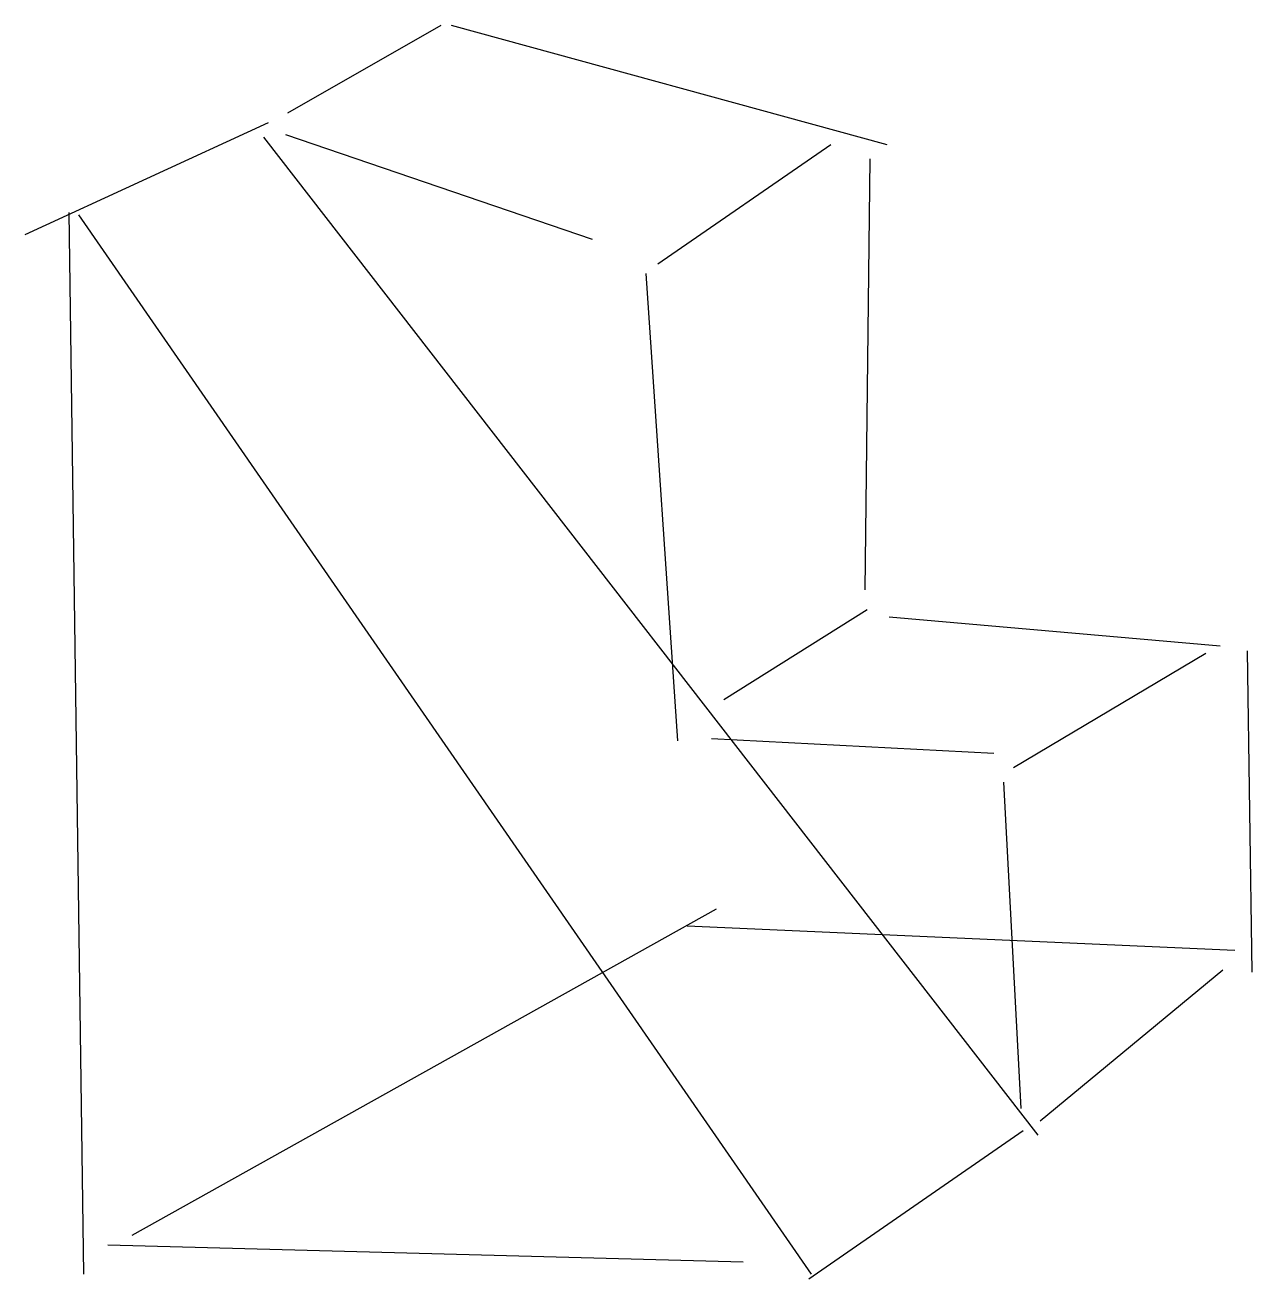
# Model space of a CAD drawing. Header units: metres. Extents: x -103 to 43, y 146 to 295.
import ezdxf

# ---------------------------------------------------------------- set-up
doc = ezdxf.new("R2010")
doc.units = ezdxf.units.M

msp = doc.modelspace()

# ---------------------------------------------------------------- linework, layer by layer
at = {"color": 0, "linetype": 'CONTINUOUS'}
for p, q in [((-71.727918, 284.746845), (-53.543375, 295.138013)), ((-52.388801, 295.138013), (-0.721609, 280.994479)), ((-102.90142, 270.314669), (-74.037066, 283.592271)), ((-74.614353, 281.86041), (17.17429, 163.516562)), ((-72.016562, 282.149054), (-35.647476, 269.737382)), ((-27.854101, 266.850946), (-7.36041, 280.994479)), ((-2.742114, 279.262618), (-3.319401, 228.172713)), ((-97.705836, 272.912461), (-95.973975, 147.06388)), ((-96.551262, 272.623817), (-9.669558, 147.06388)), ((-29.297319, 265.696372), (-25.544953, 210.276814)), ((-20.060726, 215.183754), (-3.030757, 225.863565)), ((-0.432965, 224.997634), (38.822555, 221.533912)), ((14.287855, 207.101735), (37.090694, 220.667981)), ((41.997634, 220.956625), (42.574921, 182.855678)), ((-21.503943, 210.565457), (11.978707, 208.833596)), ((13.133281, 205.369874), (15.153785, 166.69164)), ((-90.201104, 151.682177), (-20.926656, 190.36041)), ((-24.390379, 188.339905), (40.554416, 185.45347)), ((17.462934, 165.248423), (39.111199, 183.144322)), ((-9.958202, 146.486593), (15.442429, 164.093849)), ((-93.087539, 150.527603), (-17.751577, 148.507098))]:
    msp.add_line(p, q, dxfattribs=at)

doc.saveas('drawing.dxf')
